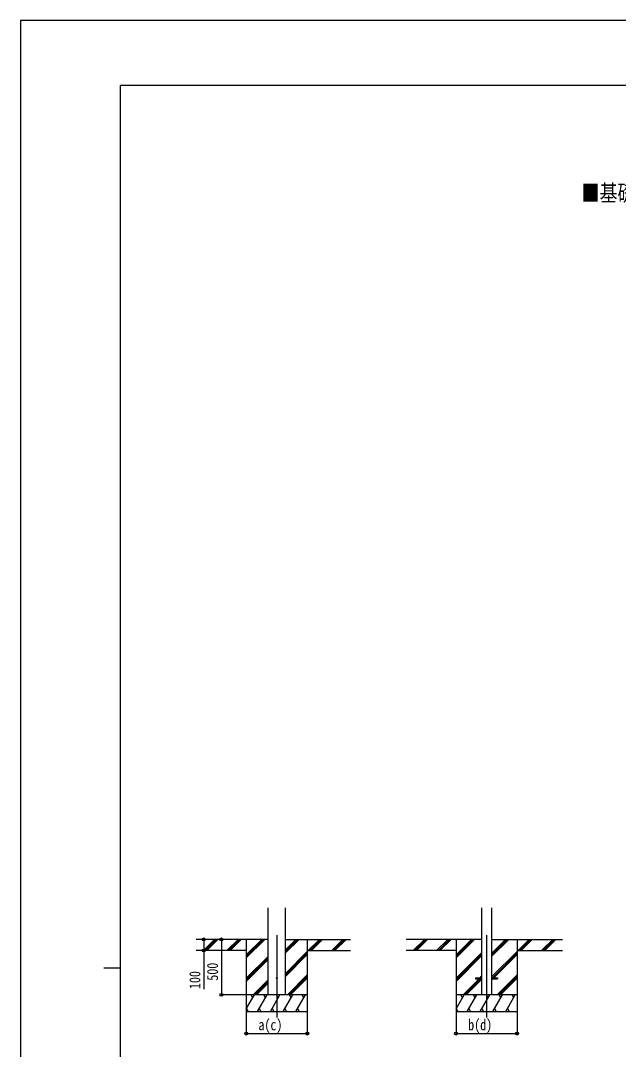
# Model space of a CAD drawing. Units: millimetres, scale not verified. Extents: x -12615 to 12615, y -8910 to 8910.
# Drawn here: x -12615 to -7224, y -362 to 8910 of the extents above; entities that cross this region are included whole.
import ezdxf
from ezdxf.enums import TextEntityAlignment as Align

# ---------------------------------------------------------------- set-up
doc = ezdxf.new("R2010")
doc.units = ezdxf.units.MM
doc.header["$LTSCALE"] = 40
for name, color, linetype in [('0-2_USER1', 3, 'Continuous'), ('0-3_YKK_12', 2, 'Continuous'), ('0-4_YKK_13', 4, 'Continuous'), ('0-5_YKK_A1', 4, 'Continuous'), ('0-6_YKK_D', 6, 'Continuous'), ('0-7_YKK_ZWAK', 7, 'Continuous')]:
    doc.layers.add(name, color=color, linetype=linetype)
doc.styles.add('ＭＳ ゴシック', font='')
doc.styles.get('ＭＳ ゴシック').set_extended_font_data('MS Gothic')

msp = doc.modelspace()

# ---------------------------------------------------------------- linework, layer by layer
at = {"layer": '0-3_YKK_12'}
for p, q in [((-10304.41, 668.5), (-10304.41, -74.82)), ((-8412.84, 668.5), (-8412.84, -74.82))]:
    msp.add_line(p, q, dxfattribs=at)
at = {"layer": '0-4_YKK_13'}
for p, q in [((-8512.84, 284.76), (-8512.84, 275.76)), ((-8512.84, 284.76), (-8458.04, 284.76)), ((-8367.64, 284.76), (-8312.84, 284.76)), ((-8312.84, 284.76), (-8312.84, 275.76)), ((-8512.84, 275.76), (-8458.04, 275.76)), ((-8367.64, 275.76), (-8312.84, 275.76))]:
    msp.add_line(p, q, dxfattribs=at)
msp.add_circle((-10304.41, 280.26), 5, dxfattribs=at)
at = {"layer": '0-5_YKK_A1'}
for p, q in [((-10382.16, 130.26), (-10382.16, 915.61)), ((-10226.66, 130.26), (-10226.66, 915.61)), ((-8458.04, 915.61), (-8458.04, 130.26)), ((-8367.64, 915.61), (-8367.64, 130.26)), ((-10382.16, 630.26), (-11030.36, 630.26)), ((-10963.67, 531.67), (-10865.07, 630.26)), ((-10950.93, 530.26), (-10850.93, 630.26)), ((-10936.79, 530.26), (-10836.79, 630.26)), ((-10751.54, 531.67), (-10652.94, 630.26)), ((-10738.8, 530.26), (-10638.8, 630.26)), ((-10724.66, 530.26), (-10624.66, 630.26)), ((-10579.41, 630.26), (-10579.41, -19.74)), ((-10579.41, 463.38), (-10412.52, 630.26)), ((-10579.41, 477.53), (-10426.67, 630.26)), ((-10579.41, 491.67), (-10440.81, 630.26)), ((-10226.66, 507.76), (-10104.16, 630.26)), ((-10226.66, 521.91), (-10118.3, 630.26)), ((-10226.66, 536.05), (-10132.44, 630.26)), ((-10226.66, 630.26), (-9638.79, 630.26)), ((-10029.41, 630.26), (-10029.41, -19.74)), ((-10020.31, 530.26), (-9920.31, 630.26)), ((-10006.17, 530.26), (-9906.17, 630.26)), ((-9992.03, 530.26), (-9892.02, 630.26)), ((-9808.18, 530.26), (-9708.18, 630.26)), ((-9794.03, 530.26), (-9694.03, 630.26)), ((-9779.89, 530.26), (-9679.89, 630.26)), ((-8458.04, 630.26), (-9138.79, 630.26)), ((-9072.1, 531.67), (-8973.5, 630.26)), ((-9059.36, 530.26), (-8959.36, 630.26)), ((-9045.22, 530.26), (-8945.22, 630.26)), ((-8859.97, 531.67), (-8761.37, 630.26)), ((-8847.23, 530.26), (-8747.23, 630.26)), ((-8833.09, 530.26), (-8733.09, 630.26)), ((-8687.84, 630.26), (-8687.84, -19.74)), ((-8687.84, 463.38), (-8520.95, 630.26)), ((-8687.84, 477.53), (-8535.1, 630.26)), ((-8687.84, 491.67), (-8549.24, 630.26)), ((-8367.64, 475.21), (-8212.59, 630.26)), ((-8367.64, 489.36), (-8226.73, 630.26)), ((-8367.64, 503.5), (-8240.87, 630.26)), ((-8367.64, 630.26), (-7729.63, 630.26)), ((-8137.84, 630.26), (-8137.84, -19.74)), ((-8128.74, 530.26), (-8028.74, 630.26)), ((-8114.6, 530.26), (-8014.6, 630.26)), ((-8100.45, 530.26), (-8000.45, 630.26)), ((-7916.61, 530.26), (-7816.61, 630.26)), ((-7902.46, 530.26), (-7802.46, 630.26)), ((-7888.32, 530.26), (-7788.32, 630.26)), ((-10579.41, 530.26), (-11030.36, 530.26)), ((-10579.41, 279.54), (-10382.16, 476.78)), ((-10226.66, 323.92), (-10029.41, 521.17)), ((-10226.66, 309.78), (-10029.41, 507.02)), ((-10226.66, 295.63), (-10029.41, 492.88)), ((-10029.41, 530.26), (-9638.79, 530.26)), ((-8687.84, 530.26), (-9138.79, 530.26)), ((-8687.84, 279.54), (-8458.04, 509.33)), ((-8687.84, 265.39), (-8458.04, 495.19)), ((-8687.84, 251.25), (-8458.04, 481.05)), ((-8367.64, 291.37), (-8137.84, 521.17)), ((-8360.1, 284.76), (-8137.84, 507.02)), ((-8345.96, 284.76), (-8137.84, 492.88)), ((-8137.84, 530.26), (-7729.63, 530.26)), ((-10579.41, 265.39), (-10382.16, 462.64)), ((-10579.41, 251.25), (-10382.16, 448.5)), ((-10208.18, 130.26), (-10029.41, 309.04)), ((-10194.04, 130.26), (-10029.41, 294.89)), ((-10179.9, 130.26), (-10029.41, 280.75)), ((-8470.48, 284.76), (-8458.04, 297.2)), ((-8316.61, 130.26), (-8137.84, 309.04)), ((-8302.47, 130.26), (-8137.84, 294.89)), ((-8288.33, 130.26), (-8137.84, 280.75)), ((-10516.55, 130.26), (-10382.16, 264.65)), ((-10502.41, 130.26), (-10382.16, 250.51)), ((-10488.26, 130.26), (-10382.16, 236.37)), ((-8624.98, 130.26), (-8479.48, 275.76)), ((-8610.83, 130.26), (-8465.33, 275.76)), ((-8596.69, 130.26), (-8458.04, 268.92)), ((-8367.64, 263.08), (-8354.96, 275.76)), ((-10029.41, 130.26), (-10579.41, 130.26)), ((-10579.41, 4.81), (-10506.98, 130.26)), ((-10521.98, 104.28), (-10536.98, 130.26)), ((-10478.11, -19.74), (-10391.51, 130.26)), ((-10406.51, 104.28), (-10421.51, 130.26)), ((-10362.64, -19.74), (-10276.04, 130.26)), ((-10291.04, 104.28), (-10306.04, 130.26)), ((-10247.17, -19.74), (-10160.57, 130.26)), ((-10175.57, 104.28), (-10190.57, 130.26)), ((-10131.7, -19.74), (-10045.1, 130.26)), ((-10060.1, 104.28), (-10075.1, 130.26)), ((-8137.84, 130.26), (-8687.84, 130.26)), ((-8687.84, 4.81), (-8615.41, 130.26)), ((-8630.41, 104.28), (-8645.41, 130.26)), ((-8586.54, -19.74), (-8499.94, 130.26)), ((-8514.94, 104.28), (-8529.94, 130.26)), ((-8471.07, -19.74), (-8384.47, 130.26)), ((-8399.47, 104.28), (-8414.47, 130.26)), ((-8355.6, -19.74), (-8269, 130.26)), ((-8284, 104.28), (-8299, 130.26)), ((-8240.13, -19.74), (-8153.53, 130.26)), ((-8168.53, 104.28), (-8183.53, 130.26)), ((-10578.58, 6.24), (-10563.58, -19.74)), ((-10463.11, 6.24), (-10448.11, -19.74)), ((-10347.64, 6.24), (-10332.64, -19.74)), ((-10232.17, 6.24), (-10217.17, -19.74)), ((-10116.7, 6.24), (-10101.7, -19.74)), ((-8687.01, 6.24), (-8672.01, -19.74)), ((-8571.54, 6.24), (-8556.54, -19.74)), ((-8456.07, 6.24), (-8441.07, -19.74)), ((-8340.6, 6.24), (-8325.6, -19.74)), ((-8225.13, 6.24), (-8210.13, -19.74)), ((-10579.41, -19.74), (-10029.41, -19.74)), ((-8687.84, -19.74), (-8137.84, -19.74))]:
    msp.add_line(p, q, dxfattribs=at)
at = {"layer": '0-6_YKK_D'}
for p, q in [((-10804.46, 630.26), (-10804.46, 130.26)), ((-10580.41, 130.26), (-10805.46, 130.26)), ((-10579.41, -19.74), (-10579.41, -220.74)), ((-10029.41, -19.74), (-10029.41, -220.74)), ((-8687.84, -19.74), (-8687.84, -220.74)), ((-8137.84, -19.74), (-8137.84, -220.74)), ((-10579.41, -219.74), (-10029.41, -219.74)), ((-8687.84, -219.74), (-8137.84, -219.74))]:
    msp.add_line(p, q, dxfattribs=at)
msp.add_lwpolyline([(-10963.74, 630.26), (-10963.74, 530.26), (-10963.74, 181.86)], dxfattribs=at)
for centre in [(-10963.74, 630.26), (-10804.46, 630.26), (-10963.74, 530.26), (-10804.46, 130.26), (-10579.41, -219.74), (-10029.41, -219.74), (-8687.84, -219.74), (-8137.84, -219.74)]:
    msp.add_circle(centre, 12.75, dxfattribs=at)
at = {"layer": '0-7_YKK_ZWAK'}
for p, q in [((11685.06, 8325), (-11714.94, 8325)), ((-11714.94, -7575), (-11714.94, 8325)), ((-11864.94, 375), (-11714.94, 375))]:
    msp.add_line(p, q, dxfattribs=at)
msp.add_lwpolyline([(-12615, -8910), (12615, -8910), (12615, 8910), (-12615, 8910)], close=True, dxfattribs=at)

# ---------------------------------------------------------------- texts
at = {"layer": '0-2_USER1', "style": 'ＭＳ ゴシック', "width": 0.8}
msp.add_text('■基礎配置図', height=148.5, dxfattribs=at).set_placement((-7555.83, 7238.42), align=Align.BOTTOM_LEFT)
at = {"layer": '0-6_YKK_D', "style": 'ＭＳ ゴシック', "width": 0.8}
for s, p in [('500', (-10805.26, 257.86)), ('100', (-10964.54, 182.66))]:
    msp.add_text(s, height=98.97, rotation=90, dxfattribs=at).set_placement(p, align=Align.BOTTOM_LEFT)
for s, p in [('a(c)', (-10470.01, -218.94)), ('b(d)', (-8578.44, -218.94))]:
    msp.add_text(s, height=98.97, dxfattribs=at).set_placement(p, align=Align.BOTTOM_LEFT)

doc.saveas('drawing.dxf')
